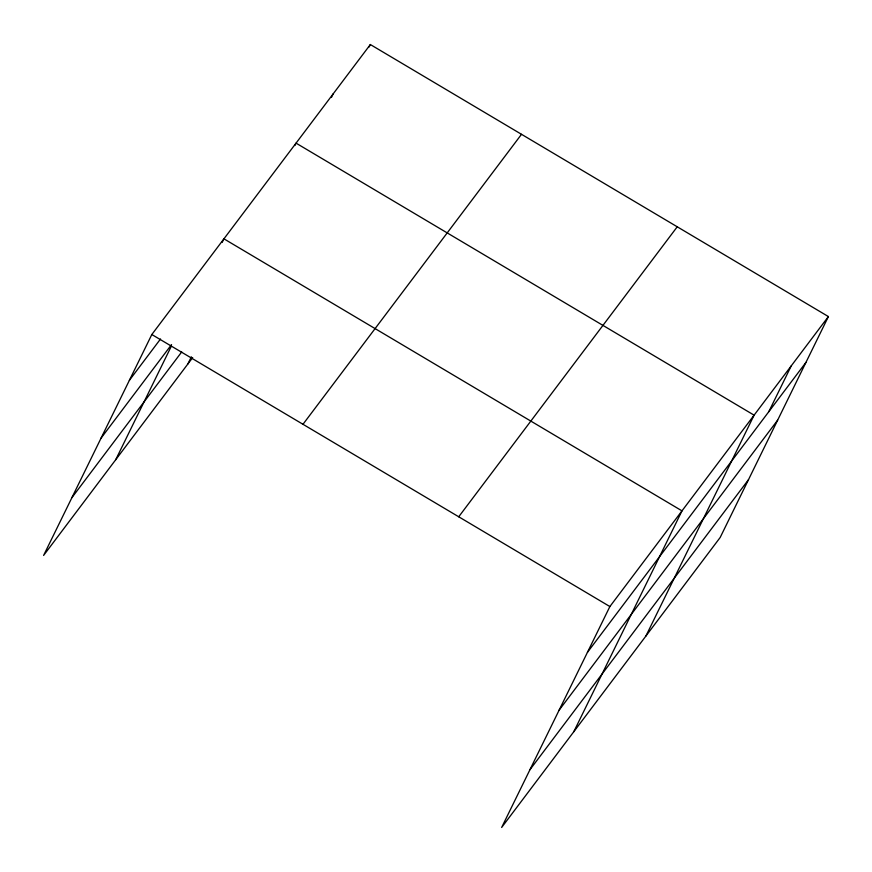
<?xml version="1.0" encoding="UTF-8"?>
<svg xmlns="http://www.w3.org/2000/svg" width="872" height="872" viewBox="0 0 872 872"><rect width="100%" height="100%" fill="white"/><g stroke="black" fill="none" stroke-linecap="round" stroke-linejoin="round"><path stroke-width="1.31" d="M828.4 316.569L609.877 606.552L501.651 827.463L720.174 537.479L828.4 316.569L370.349 44.537L151.826 334.521L43.6 555.431L192.668 357.607M115.714 459.729L171.403 346.053M222.164 242.438L223.93 238.83L681.991 510.861L573.765 731.772M187.829 364.038L191.36 356.812M294.867 145.537L296.044 143.128L754.106 415.17L645.88 636.069M331.425 97.446L333.191 93.827M369.161 46.946L370.349 44.537M768.821 411.66L791.253 365.869M129.383 380.323L160.524 338.99M101.076 438.104L171.555 344.582M71.907 497.64L181.714 351.928M302.976 424.293L521.5 134.31M458.716 516.791L677.239 226.796M587.445 652.354L805.968 362.37M559.126 710.146L777.65 420.151M529.969 769.682L748.492 479.687M151.826 334.521L609.877 606.552"/></g></svg>
